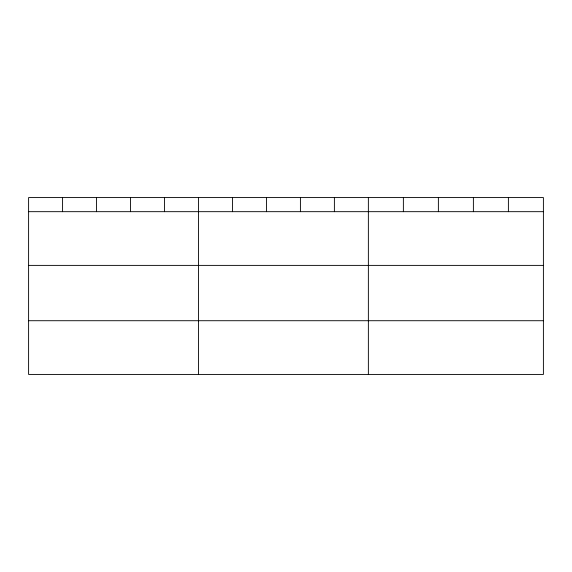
<?xml version="1.0" encoding="UTF-8"?>
<svg xmlns="http://www.w3.org/2000/svg" width="572" height="572" viewBox="0 0 572 572"><rect width="100%" height="100%" fill="white"/><g stroke="black" fill="none" stroke-linecap="round" stroke-linejoin="round"><path stroke-width="0.86" d="M543.4 265.387L543.4 197.576L28.6 197.576L28.6 374.424L543.4 374.424L543.4 265.387L28.6 265.387M28.6 211.676L543.4 211.676M28.6 320.72L543.4 320.72M508.394 197.576L508.394 211.676M473.387 197.576L473.387 211.676M438.381 197.576L438.381 211.676M403.374 197.576L403.374 211.676M368.368 197.576L368.368 374.424M334.391 197.576L334.391 211.676M300.414 197.576L300.414 211.676M266.438 197.576L266.438 211.676M232.461 197.576L232.461 211.676M198.484 197.576L198.484 374.424M164.507 197.576L164.507 211.676M130.53 197.576L130.53 211.676M96.554 197.576L96.554 211.676M62.577 197.576L62.577 211.676"/></g></svg>
